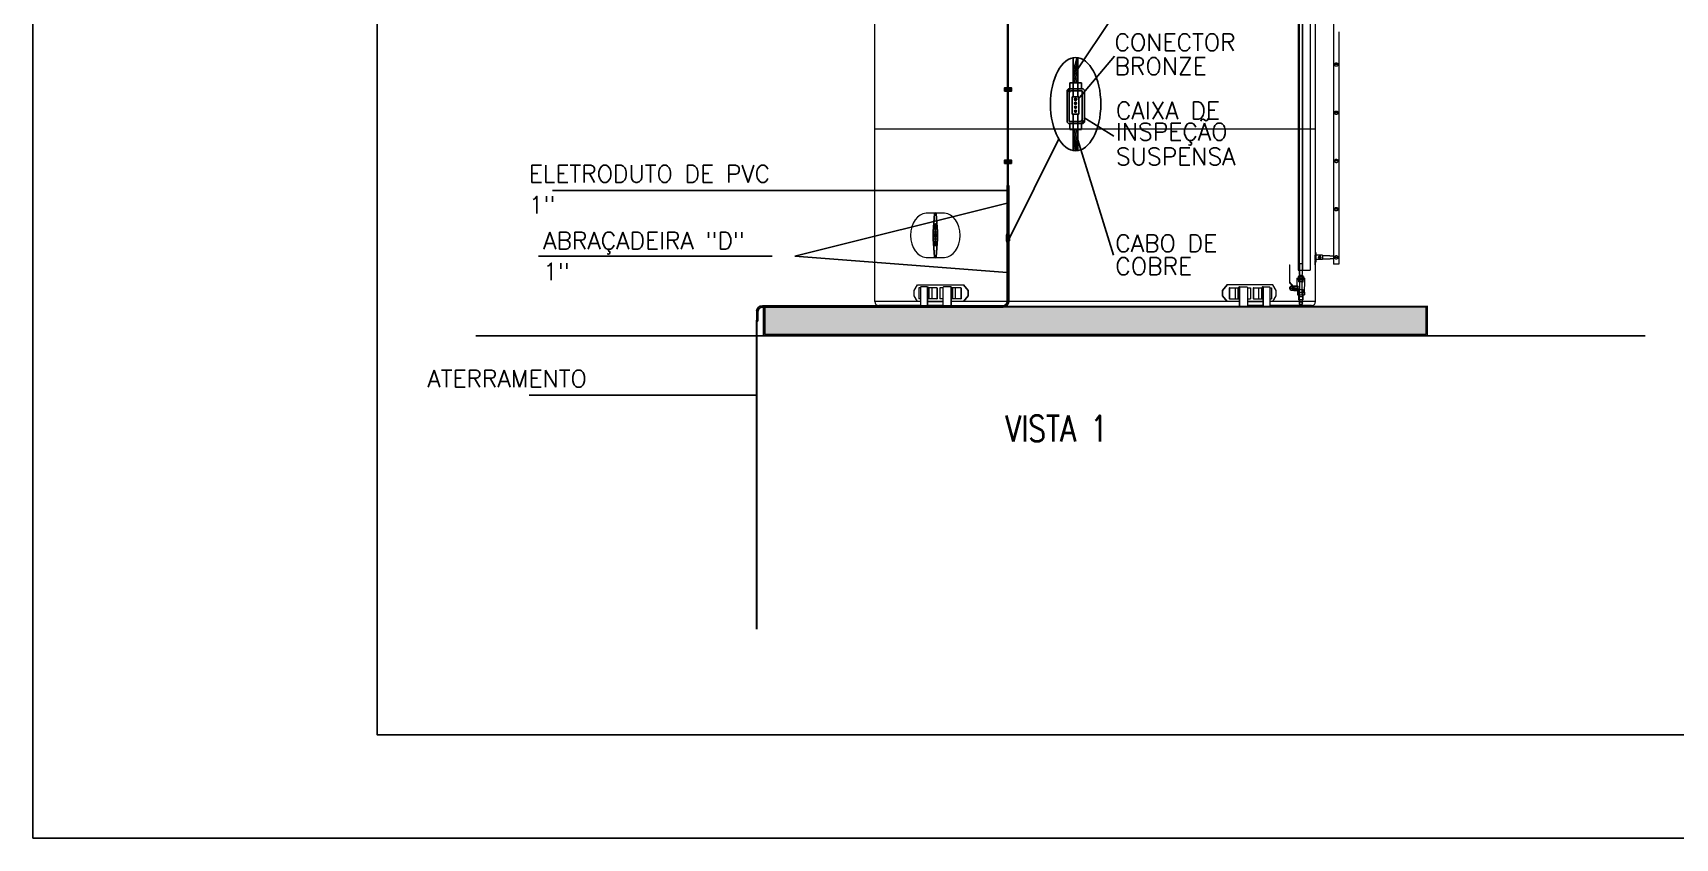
# Model space of a CAD drawing. Header units: millimetres. Extents: x 100 to 940, y 100 to 694.
# Drawn here: x 100 to 338.4, y 100 to 217 of the extents above; entities that cross this region are included whole.
import ezdxf

# ---------------------------------------------------------------- set-up
doc = ezdxf.new("R2010")
doc.units = ezdxf.units.MM
for name, pattern in [('DASHDOT', [25.4, 12.7, -6.35, 0, -6.35]), ('DASHED', [0.75, 0.5, -0.25]), ('HIDDEN', [9.525, 6.35, -3.175])]:
    doc.linetypes.add(name, pattern=pattern)
for name, color, linetype in [('15', 1, 'Continuous'), ('25', 2, 'Continuous'), ('TEXT-1', 152, 'Continuous')]:
    doc.layers.add(name, color=color, linetype=linetype)
for name, color, linetype, lineweight in [('EIXO', 10, 'DASHDOT', 5), ('EQUIP', 200, 'Continuous', 15), ('ESTRUT', 136, 'Continuous', 15), ('LINPROJ', 10, 'HIDDEN', 13), ('MANTA', 252, 'Continuous', 15)]:
    doc.layers.add(name, color=color, linetype=linetype, lineweight=lineweight)
doc.styles.add('25CL', font='ROMANS.shx', dxfattribs={"height": 2.5})
doc.styles.add('ROMANS', font='', dxfattribs={"width": 0.7})
doc.styles.get('ROMANS').set_extended_font_data('romans.shx')
pattern_1 = [(45, (-330.057678, -171.003338), (-0.01122532015, 0.01122532015), [])]

msp = doc.modelspace()

# ---------------------------------------------------------------- hatches: boundary and pattern name
h = msp.add_hatch()
h.set_pattern_fill('ANSI31', color=256, scale=0.005)
h.set_pattern_definition(pattern_1)
h.paths.add_polyline_path([(241.591, 227.947), (241.474, 227.947), (241.474, 208.983), (241.591, 208.983)])
h.paths.add_polyline_path([(241.589, 240.197), (241.472, 240.197), (241.474, 227.947), (241.591, 227.947)])
h = msp.add_hatch()
h.set_pattern_fill('ANSI31', color=0, scale=0.005)
h.set_pattern_definition([(45, (-48.177243, -140.737425), (-0.01122532015, 0.01122532015), [])])
h.paths.add_polyline_path([(241.591, 208.483), (241.474, 208.483), (241.474, 202.947), (241.591, 202.947)])
h = msp.add_hatch()
h.set_pattern_fill('ANSI31', color=256, scale=0.005)
h.set_pattern_definition(pattern_1)
h.paths.add_polyline_path([(241.591, 202.947), (241.474, 202.947), (241.474, 198.483), (241.591, 198.483)])
h = msp.add_hatch()
h.set_pattern_fill('ANSI31', color=256, scale=0.005)
h.set_pattern_definition(pattern_1)
h.paths.add_polyline_path([(241.591, 197.983), (241.474, 197.983), (241.474, 194.772), (241.591, 194.772)])
h = msp.add_hatch(color=2)
h.dxf.hatch_style = 1
h.paths.add_polyline_path([(241.645, 194.772), (241.409, 194.772), (241.409, 187.756), (241.645, 187.756)])
h = msp.add_hatch(color=1)
h.dxf.hatch_style = 1
h.paths.add_polyline_path([(241.649, 192.292), (241.412, 192.292), (241.412, 192.121), (241.649, 192.121)])
h = msp.add_hatch(color=2)
h.dxf.hatch_style = 1
h.paths.add_polyline_path([(241.651, 186.556), (241.414, 186.556), (241.414, 179.541), (241.651, 179.541)])
h = msp.add_hatch(color=2)
h.dxf.hatch_style = 1
h.paths.add_polyline_path([(241.651, 186.556), (241.414, 186.556), (241.414, 177.947), (241.651, 177.947)])
h = msp.add_hatch(color=1)
h.dxf.hatch_style = 1
h.paths.add_polyline_path([(241.651, 182.225), (241.414, 182.225), (241.414, 182.054), (241.651, 182.054)])
h = msp.add_hatch()
h.set_pattern_fill('ANSI31', color=0, scale=0.005)
h.set_pattern_definition([(45, (0, -113.339682), (-0.01122532015, 0.01122532015), [])])
h.paths.add_polyline_path([(205.228, 176.511), (205.108, 176.511), (205.108, 175.071), (205.228, 175.071)])
h = msp.add_hatch(color=8)
h.dxf.hatch_style = 1
h.paths.add_polyline_path([(210.301, 177.138), (206.236, 177.138), (206.236, 173.147), (210.301, 173.147)])
h = msp.add_hatch(color=8)
h.dxf.hatch_style = 1
h.paths.add_polyline_path([(302.222, 177.06), (302.251, 177.236), (280.351, 177.236), (280.351, 177.207), (278.553, 177.207), (276.328, 177.209), (276.328, 177.207), (276.982, 177.207), (278.553, 177.208), (278.553, 177.236), (276.982, 177.236), (276.982, 177.207), (275.133, 177.207), (245.519, 177.236, -0.1202048), (245.119, 177.138), (210.301, 177.138), (210.301, 173.147), (302.222, 173.147)])
h = msp.add_hatch(color=2)
h.dxf.hatch_style = 1
h.paths.add_polyline_path([(241.414, 177.4), (241.414, 177.947, -0.4081056), (240.782, 177.328), (237.514, 177.328), (233.3, 177.328), (233.3, 177.147), (240.954, 177.147, 0.1549326)])
h.paths.add_polyline_path([(233.3, 177.328), (233.24, 177.328), (233.24, 177.207), (233.3, 177.207)])
h.paths.add_polyline_path([(233.3, 177.207), (233.24, 177.207), (232.586, 177.207), (232.586, 177.147), (233.3, 177.147)])
h.paths.add_polyline_path([(233.24, 177.328), (232.106, 177.328), (232.106, 177.207), (233.24, 177.207)])
h.paths.add_polyline_path([(232.586, 177.207), (232.106, 177.207), (231.452, 177.207), (231.452, 177.147), (232.586, 177.147)])
h.paths.add_polyline_path([(232.106, 177.328), (229.881, 177.328), (229.881, 177.147), (231.452, 177.147), (231.452, 177.207), (232.106, 177.207)])
h.paths.add_polyline_path([(229.881, 177.328), (229.821, 177.328), (229.821, 177.207), (229.881, 177.207)])
h.paths.add_polyline_path([(229.881, 177.207), (229.064, 177.207), (229.064, 177.147), (229.881, 177.147)])
h.paths.add_polyline_path([(229.821, 177.328), (228.839, 177.328), (228.839, 177.207), (229.821, 177.207)])
h.paths.add_polyline_path([(229.064, 177.207), (228.839, 177.207), (228.083, 177.207), (228.083, 177.147), (229.064, 177.147)])
h = msp.add_hatch(color=2)
h.dxf.hatch_style = 1
h.paths.add_polyline_path([(241.414, 177.947, -0.3381801), (240.935, 177.347), (241.358, 177.347, 0.0222379), (241.414, 177.4)])
h = msp.add_hatch(color=2)
h.dxf.hatch_style = 1
edge = h.paths.add_edge_path()
edge.add_arc((240.785, 177.997), 0.868, 316.48568, 356.63873)
edge.add_line((241.651, 177.947), (241.414, 177.947))
edge.add_line((241.414, 177.947), (241.414, 177.4))

# ---------------------------------------------------------------- linework, layer by layer
at = {"color": 2}
for p, q in [((241.474, 228.983), (241.474, 208.983)), ((241.591, 228.983), (241.591, 208.983)), ((241.541, 208.783), (241.041, 208.783)), ((241.041, 208.783), (242.041, 208.783)), ((241.541, 208.683), (241.041, 208.683)), ((241.041, 208.683), (242.041, 208.683)), ((241.474, 208.483), (241.474, 198.483)), ((241.591, 208.483), (241.591, 198.483)), ((241.541, 198.283), (241.041, 198.283)), ((241.041, 198.283), (242.041, 198.283)), ((241.541, 198.183), (241.041, 198.183)), ((241.041, 198.183), (242.041, 198.183)), ((241.474, 197.983), (241.474, 194.772)), ((241.591, 197.983), (241.591, 194.772)), ((241.409, 187.756), (241.409, 194.772)), ((241.645, 194.772), (241.409, 194.772)), ((241.474, 194.772), (241.591, 194.772)), ((241.645, 187.756), (241.645, 194.772)), ((241.414, 177.4), (241.414, 186.556)), ((241.651, 186.556), (241.414, 186.556)), ((241.651, 177.947), (241.651, 186.556)), ((205.286, 176.511), (205.049, 176.511)), ((205.286, 176.511), (205.049, 176.511)), ((205.108, 176.511), (205.108, 175.071)), ((205.108, 176.511), (205.228, 176.511)), ((205.228, 176.511), (205.228, 175.071)), ((237.514, 177.328), (205.915, 177.328)), ((240.785, 177.13), (205.918, 177.13)), ((240.782, 177.328), (237.514, 177.328)), ((205.058, 175.229), (205.058, 130.36)), ((205.108, 175.229), (205.108, 130.36))]:
    msp.add_line(p, q, dxfattribs=at)
for p, q in [((251.021, 211.24), (251.588, 213.356)), ((251.021, 210.229), (251.699, 212.758)), ((251.153, 209.684), (251.699, 211.723)), ((251.43, 209.684), (251.699, 210.688)), ((251.153, 202.934), (251.699, 200.894)), ((251.43, 202.934), (251.699, 201.929)), ((251.021, 202.389), (251.699, 199.859)), ((251.021, 201.378), (251.437, 199.825)), ((251.021, 200.342), (251.158, 199.834)), ((241.414, 177.236), (241.651, 177.236)), ((334.027, 172.96), (164.293, 172.96))]:
    msp.add_line(p, q)
at = {"color": 1}
for p, q in [((241.041, 208.886), (242.041, 208.886)), ((241.041, 208.783), (242.041, 208.783)), ((241.041, 208.683), (242.041, 208.683)), ((241.041, 208.58), (242.041, 208.58)), ((241.041, 198.386), (242.041, 198.386)), ((241.041, 198.283), (242.041, 198.283)), ((241.041, 198.183), (242.041, 198.183)), ((241.041, 198.08), (242.041, 198.08)), ((210.588, 184.523), (241.409, 192.206)), ((210.588, 184.523), (241.414, 182.14)), ((205.083, 175.229), (205.083, 130.332))]:
    msp.add_line(p, q, dxfattribs=at)
for points in [[(100, 100), (940, 100), (940, 693.939), (100, 693.939)], [(150, 679), (925, 679), (925, 115), (150, 115)]]:
    msp.add_lwpolyline(points, close=True)
at = {"color": 2}
for points in [[(241.041, 208.483), (241.041, 208.983), (242.041, 208.983), (242.041, 208.483)], [(241.041, 197.983), (241.041, 198.483), (242.041, 198.483), (242.041, 197.983)]]:
    msp.add_lwpolyline(points, close=True, dxfattribs=at)
at = {"color": 1}
for points in [[(241.412, 192.292), (241.649, 192.292), (241.649, 192.121), (241.412, 192.121)], [(241.414, 182.225), (241.651, 182.225), (241.651, 182.054), (241.414, 182.054)]]:
    msp.add_lwpolyline(points, close=True, dxfattribs=at)
at = {"color": 2}
for centre, radius, start, end in [((205.916, 176.459), 0.869, 90.04066, 175.71536), ((205.918, 176.498), 0.632, 89.99964, 178.8276), ((240.782, 177.96), 0.632, 270, 358.80259), ((240.785, 177.997), 0.868, 270, 356.63873)]:
    msp.add_arc(centre, radius, start, end, dxfattribs=at)
at = {"layer": '15'}
for p, q in [((251.699, 211.723), (256.475, 218.89)), ((250.303, 208.597), (250.373, 208.597)), ((250.303, 208.597), (250.303, 208.562)), ((250.303, 208.562), (250.373, 208.562)), ((250.373, 208.67), (250.373, 208.597)), ((250.373, 208.67), (250.409, 208.67)), ((250.373, 208.562), (250.373, 208.491)), ((250.373, 208.491), (250.409, 208.491)), ((250.409, 208.67), (250.409, 208.597)), ((250.409, 208.597), (250.48, 208.597)), ((250.409, 208.562), (250.48, 208.562)), ((250.409, 208.562), (250.409, 208.491)), ((250.642, 208.524), (250.432, 208.313)), ((250.432, 208.313), (250.432, 204.094)), ((250.48, 208.597), (250.48, 208.562)), ((250.642, 208.524), (252.33, 208.524)), ((251.321, 207.295), (251.413, 207.404)), ((252.33, 208.524), (252.33, 204.305)), ((251.255, 207.217), (251.321, 207.295)), ((251.255, 206.64), (251.321, 206.718)), ((251.255, 206.064), (251.321, 206.142)), ((251.255, 205.487), (251.321, 205.565)), ((251.286, 207.19), (251.352, 207.268)), ((251.286, 206.614), (251.352, 206.692)), ((251.286, 206.037), (251.352, 206.115)), ((251.286, 205.461), (251.352, 205.539)), ((251.321, 206.718), (251.413, 206.828)), ((251.321, 206.142), (251.413, 206.251)), ((251.321, 205.565), (251.413, 205.675)), ((251.352, 207.268), (251.445, 207.378)), ((251.352, 206.692), (251.445, 206.801)), ((251.352, 206.115), (251.445, 206.225)), ((251.352, 205.539), (251.445, 205.648)), ((250.432, 204.094), (252.119, 204.094)), ((252.119, 204.094), (252.33, 204.305)), ((252.33, 204.305), (252.119, 204.094)), ((252.33, 204.305), (252.119, 204.094)), ((252.307, 204.062), (252.377, 204.062)), ((252.307, 204.062), (252.307, 204.026)), ((252.307, 204.026), (252.377, 204.026)), ((252.377, 204.135), (252.377, 204.062)), ((252.377, 204.135), (252.413, 204.135)), ((252.377, 204.026), (252.377, 203.955)), ((252.377, 203.955), (252.413, 203.955)), ((252.413, 204.135), (252.413, 204.062)), ((252.413, 204.062), (252.483, 204.062)), ((252.413, 204.026), (252.483, 204.026)), ((252.413, 204.026), (252.413, 203.955)), ((252.483, 204.062), (252.483, 204.026)), ((241.757, 187.156), (248.923, 201.539)), ((251.699, 201.393), (256.861, 184.66)), ((241.409, 194.074), (175.418, 194.074)), ((241.341, 187.563), (241.353, 187.563)), ((241.341, 187.563), (241.341, 187.557)), ((241.341, 187.557), (241.353, 187.557)), ((241.353, 187.576), (241.353, 187.563)), ((241.353, 187.576), (241.359, 187.576)), ((241.353, 187.557), (241.353, 187.544)), ((241.353, 187.544), (241.359, 187.544)), ((241.359, 187.576), (241.359, 187.563)), ((241.359, 187.563), (241.372, 187.563)), ((241.359, 187.557), (241.372, 187.557)), ((241.359, 187.557), (241.359, 187.544)), ((241.401, 187.55), (241.363, 187.513)), ((241.363, 187.513), (241.363, 186.763)), ((241.363, 186.763), (241.663, 186.763)), ((241.372, 187.563), (241.372, 187.557)), ((241.401, 187.55), (241.701, 187.55)), ((241.51, 187.318), (241.521, 187.332)), ((241.51, 187.215), (241.521, 187.229)), ((241.51, 187.113), (241.521, 187.127)), ((241.51, 187.01), (241.521, 187.024)), ((241.515, 187.313), (241.527, 187.327)), ((241.515, 187.211), (241.527, 187.224)), ((241.515, 187.108), (241.527, 187.122)), ((241.515, 187.006), (241.527, 187.02)), ((241.521, 187.332), (241.538, 187.351)), ((241.521, 187.229), (241.538, 187.249)), ((241.521, 187.127), (241.538, 187.146)), ((241.521, 187.024), (241.538, 187.044)), ((241.527, 187.327), (241.543, 187.346)), ((241.527, 187.224), (241.543, 187.244)), ((241.527, 187.122), (241.543, 187.141)), ((241.527, 187.02), (241.543, 187.039)), ((241.663, 186.763), (241.701, 186.8)), ((241.701, 186.8), (241.663, 186.763)), ((241.701, 186.8), (241.663, 186.763)), ((241.697, 186.757), (241.709, 186.757)), ((241.697, 186.757), (241.697, 186.751)), ((241.697, 186.751), (241.709, 186.751)), ((241.701, 187.55), (241.701, 186.8)), ((241.709, 186.77), (241.709, 186.757)), ((241.709, 186.77), (241.716, 186.77)), ((241.709, 186.751), (241.709, 186.738)), ((241.709, 186.738), (241.716, 186.738)), ((241.716, 186.77), (241.716, 186.757)), ((241.716, 186.757), (241.728, 186.757)), ((241.716, 186.751), (241.728, 186.751)), ((241.716, 186.751), (241.716, 186.738)), ((241.728, 186.757), (241.728, 186.751)), ((205.049, 164.325), (172.054, 164.325))]:
    msp.add_line(p, q, dxfattribs=at)
at = {"layer": '15', "color": 2}
for p, q in [((251.021, 209.684), (251.021, 213.34)), ((251.699, 209.684), (251.699, 213.34)), ((251.021, 202.934), (251.021, 199.852)), ((251.699, 202.934), (251.699, 199.853))]:
    msp.add_line(p, q, dxfattribs=at)
at = {"layer": '15', "color": 1}
for p, q in [((257.009, 213.55), (251.677, 207.283)), ((256.905, 201.964), (252.544, 204.651)), ((173.378, 184.523), (207.321, 184.523))]:
    msp.add_line(p, q, dxfattribs=at)
at = {"layer": '15', "color": 1, "linetype": 'HIDDEN', "ltscale": 0.5}
for p, q in [((251.021, 207.68), (251.021, 209.684)), ((251.699, 207.685), (251.699, 209.684)), ((251.021, 205.149), (251.021, 202.934)), ((251.699, 205.149), (251.699, 202.934)), ((241.468, 187.4), (241.468, 187.756)), ((241.468, 186.95), (241.468, 186.556)), ((241.589, 187.401), (241.589, 187.756)), ((241.589, 186.95), (241.589, 186.556))]:
    msp.add_line(p, q, dxfattribs=at)
at = {"layer": '15'}
for centre, radius in [((250.391, 208.579), 0.127), ((251.35, 207.297), 0.146), ((251.35, 206.721), 0.146), ((251.35, 206.144), 0.146), ((251.35, 205.568), 0.146), ((252.395, 204.044), 0.127), ((241.356, 187.56), 0.0225), ((241.527, 187.332), 0.0259), ((241.527, 187.23), 0.0259), ((241.527, 187.127), 0.0259), ((241.527, 187.025), 0.0259), ((241.712, 186.754), 0.0225)]:
    msp.add_circle(centre, radius, dxfattribs=at)
for centre, radius, start, end in [((251.35, 207.297), 0.124, 59.34292, 220.26968), ((251.35, 206.721), 0.124, 59.34292, 220.26968), ((251.35, 206.144), 0.124, 59.34292, 220.26968), ((251.35, 205.568), 0.124, 59.34292, 220.26968), ((251.35, 207.297), 0.124, 239.34292, 40.26968), ((251.35, 206.721), 0.124, 239.34292, 40.26968), ((251.35, 206.144), 0.124, 239.34292, 40.26968), ((251.35, 205.568), 0.124, 239.34292, 40.26968), ((241.527, 187.332), 0.0221, 59.34292, 220.26968), ((241.527, 187.23), 0.0221, 59.34292, 220.26968), ((241.527, 187.127), 0.0221, 59.34292, 220.26968), ((241.527, 187.025), 0.0221, 59.34292, 220.26968), ((241.527, 187.332), 0.0221, 239.34292, 40.26968), ((241.527, 187.23), 0.0221, 239.34292, 40.26968), ((241.527, 187.127), 0.0221, 239.34292, 40.26968), ((241.527, 187.025), 0.0221, 239.34292, 40.26968)]:
    msp.add_arc(centre, radius, start, end, dxfattribs=at)
msp.add_ellipse((251.358, 206.596), major_axis=(0, -6.773), ratio=0.5405307, dxfattribs=at)
at = {"layer": '25'}
for p, q in [((250.326, 208.84), (250.115, 208.629)), ((250.115, 208.629), (250.115, 203.988)), ((250.326, 208.84), (252.435, 208.84)), ((250.537, 208.84), (250.537, 209.684)), ((250.537, 209.684), (252.225, 209.684)), ((250.877, 207.68), (250.877, 205.149)), ((250.877, 207.68), (251.848, 207.68)), ((251.848, 207.68), (251.848, 205.149)), ((252.225, 208.84), (252.225, 209.684)), ((252.646, 208.629), (252.435, 208.84)), ((252.646, 208.629), (252.646, 203.988)), ((250.877, 205.149), (251.848, 205.149)), ((250.326, 203.778), (250.115, 203.988)), ((250.326, 203.778), (252.435, 203.778)), ((250.537, 203.778), (250.537, 202.934)), ((250.537, 202.934), (252.225, 202.934)), ((252.225, 203.778), (252.225, 202.934)), ((252.646, 203.988), (252.435, 203.778)), ((241.345, 187.606), (241.307, 187.569)), ((241.307, 187.569), (241.307, 186.744)), ((241.345, 186.706), (241.307, 186.744)), ((241.345, 187.606), (241.72, 187.606)), ((241.345, 186.706), (241.72, 186.706)), ((241.382, 187.606), (241.382, 187.756)), ((241.382, 187.756), (241.682, 187.756)), ((241.382, 186.706), (241.382, 186.556)), ((241.382, 186.556), (241.682, 186.556)), ((241.443, 187.4), (241.443, 186.95)), ((241.443, 187.4), (241.615, 187.4)), ((241.443, 186.95), (241.615, 186.95)), ((241.615, 187.4), (241.615, 186.95)), ((241.682, 187.606), (241.682, 187.756)), ((241.682, 186.706), (241.682, 186.556)), ((241.757, 187.569), (241.72, 187.606)), ((241.757, 186.744), (241.72, 186.706)), ((241.757, 187.569), (241.757, 186.744))]:
    msp.add_line(p, q, dxfattribs=at)
at = {"layer": 'EIXO', "ltscale": 4}
for p, q in [((289.525, 212.347), (288.864, 212.347)), ((289.525, 205.347), (288.864, 205.347)), ((289.525, 198.347), (288.864, 198.347)), ((289.525, 191.347), (288.864, 191.347)), ((289.525, 184.347), (288.864, 184.347))]:
    msp.add_line(p, q, dxfattribs=at)
at = {"layer": 'EQUIP'}
for p, q in [((222.197, 177.947), (222.197, 353.086)), ((286.197, 177.947), (286.197, 353.086)), ((288.817, 240.147), (288.817, 184.547)), ((289.577, 217.093), (289.577, 183.347)), ((286.197, 202.947), (222.197, 202.947)), ((287.197, 184.664), (286.237, 184.664)), ((287.197, 184.029), (286.237, 184.029)), ((286.705, 184.507), (286.613, 184.347)), ((286.613, 184.347), (286.705, 184.187)), ((286.89, 184.507), (286.705, 184.507)), ((286.705, 184.187), (286.89, 184.187)), ((286.982, 184.347), (286.89, 184.507)), ((286.89, 184.187), (286.982, 184.347)), ((287.197, 184.664), (287.197, 184.029)), ((288.817, 184.147), (288.817, 183.347)), ((288.817, 183.387), (289.577, 183.387)), ((289.577, 183.347), (288.817, 183.347)), ((228.611, 179.947), (228.611, 178.347)), ((228.839, 179.947), (228.611, 179.947)), ((228.839, 179.976), (228.839, 177.207)), ((229.821, 180.047), (228.91, 180.047)), ((229.821, 180.047), (229.891, 180.047)), ((229.821, 179.976), (229.821, 177.207)), ((229.881, 179.976), (229.881, 177.147)), ((231.231, 179.947), (229.881, 179.947)), ((229.902, 179.976), (229.902, 179.947)), ((229.962, 179.976), (229.962, 179.947)), ((230.061, 179.947), (230.061, 178.347)), ((230.508, 179.947), (230.508, 178.347)), ((231.231, 179.947), (231.231, 178.347)), ((231.231, 179.947), (231.272, 179.947)), ((231.272, 179.947), (231.272, 178.347)), ((231.671, 179.947), (231.671, 178.347)), ((232.106, 179.947), (231.671, 179.947)), ((232.106, 179.976), (232.106, 177.207)), ((233.24, 180.047), (232.177, 180.047)), ((233.24, 180.047), (233.311, 180.047)), ((233.24, 179.976), (233.24, 177.207)), ((233.3, 179.976), (233.3, 177.147)), ((234.691, 179.947), (233.3, 179.947)), ((233.322, 179.976), (233.322, 179.947)), ((233.382, 179.976), (233.382, 179.947)), ((233.478, 179.947), (233.478, 178.347)), ((233.874, 179.947), (233.874, 178.347)), ((234.691, 179.947), (234.691, 178.347)), ((234.691, 179.947), (234.733, 179.947)), ((234.733, 179.947), (234.733, 178.347)), ((235.713, 179.547), (235.746, 179.547)), ((272.682, 179.547), (272.649, 179.547)), ((273.661, 179.947), (273.661, 178.347)), ((273.703, 179.947), (273.661, 179.947)), ((273.703, 179.947), (273.703, 178.347)), ((273.703, 179.947), (275.094, 179.947)), ((274.521, 179.947), (274.521, 178.347)), ((274.917, 179.947), (274.917, 178.347)), ((275.013, 179.976), (275.013, 179.947)), ((275.073, 179.976), (275.073, 179.947)), ((275.154, 180.047), (275.084, 180.047)), ((275.094, 179.976), (275.094, 177.147)), ((275.154, 180.047), (276.218, 180.047)), ((275.154, 179.976), (275.154, 177.207)), ((276.289, 179.976), (276.289, 177.207)), ((276.289, 179.947), (276.724, 179.947)), ((276.724, 179.947), (276.724, 178.347)), ((277.122, 179.947), (277.122, 178.347)), ((277.164, 179.947), (277.122, 179.947)), ((277.164, 179.947), (277.164, 178.347)), ((277.164, 179.947), (278.514, 179.947)), ((277.886, 179.947), (277.886, 178.347)), ((278.333, 179.947), (278.333, 178.347)), ((278.432, 179.976), (278.432, 179.947)), ((278.492, 179.976), (278.492, 179.947)), ((278.574, 180.047), (278.503, 180.047)), ((278.514, 179.976), (278.514, 177.147)), ((278.574, 180.047), (279.485, 180.047)), ((278.574, 179.976), (278.574, 177.207)), ((279.555, 179.976), (279.555, 177.207)), ((279.555, 179.947), (279.784, 179.947)), ((279.784, 179.947), (279.784, 178.347)), ((222.673, 177.947), (222.197, 177.947)), ((228.839, 177.947), (222.257, 177.947)), ((228.839, 177.347), (222.797, 177.347)), ((229.881, 177.207), (228.083, 177.207)), ((228.083, 177.207), (228.083, 177.147)), ((228.839, 178.347), (228.611, 178.347)), ((229.064, 177.207), (229.064, 177.147)), ((231.231, 178.347), (229.881, 178.347)), ((232.106, 177.947), (229.881, 177.947)), ((229.881, 177.947), (232.106, 177.947)), ((232.106, 177.347), (229.881, 177.347)), ((229.881, 177.347), (232.106, 177.347)), ((229.881, 177.347), (232.106, 177.347)), ((231.231, 178.347), (231.272, 178.347)), ((232.106, 178.347), (231.671, 178.347)), ((232.586, 177.207), (232.586, 177.147)), ((234.691, 178.347), (233.3, 178.347)), ((275.094, 177.947), (233.3, 177.947)), ((234.691, 178.347), (234.733, 178.347)), ((235.713, 178.747), (235.746, 178.747)), ((272.682, 178.747), (272.649, 178.747)), ((273.703, 178.347), (273.661, 178.347)), ((273.703, 178.347), (275.094, 178.347)), ((275.809, 177.207), (275.809, 177.147)), ((276.289, 178.347), (276.724, 178.347)), ((278.514, 177.947), (276.289, 177.947)), ((276.289, 177.947), (278.514, 177.947)), ((278.514, 177.947), (276.289, 177.947)), ((278.514, 177.347), (276.289, 177.347)), ((276.289, 177.347), (278.514, 177.347)), ((278.514, 177.347), (276.289, 177.347)), ((277.164, 178.347), (277.122, 178.347)), ((277.164, 178.347), (278.514, 178.347)), ((278.514, 177.207), (280.312, 177.207)), ((279.33, 177.207), (279.33, 177.147)), ((279.555, 178.347), (279.784, 178.347)), ((286.197, 177.947), (279.555, 177.947)), ((285.597, 177.347), (279.555, 177.347)), ((280.312, 177.207), (280.312, 177.147))]:
    msp.add_line(p, q, dxfattribs=at)
at = {"layer": 'EQUIP', "ltscale": 25.4}
for p, q in [((283.646, 351.478), (283.646, 182.465)), ((283.762, 351.678), (283.762, 182.465)), ((283.799, 351.478), (283.799, 182.465)), ((283.802, 351.678), (283.802, 183.465)), ((283.806, 351.478), (283.806, 182.465)), ((284.306, 351.478), (284.306, 182.465)), ((284.31, 183.465), (284.31, 351.678)), ((284.313, 351.478), (284.313, 182.465)), ((284.35, 182.465), (284.35, 351.678)), ((285.386, 351.478), (285.386, 182.465)), ((282.385, 183.267), (282.385, 180.75)), ((282.389, 183.267), (282.389, 180.75)), ((282.39, 183.267), (282.389, 183.267)), ((282.39, 183.267), (282.47, 183.267)), ((282.465, 180.75), (282.465, 183.267)), ((282.469, 180.75), (282.469, 183.267)), ((283.476, 181.335), (284.636, 181.335)), ((283.476, 181.335), (283.476, 181.135)), ((283.646, 182.465), (283.762, 182.465)), ((283.655, 181.575), (283.655, 181.335)), ((283.657, 181.575), (283.655, 181.575)), ((283.657, 181.575), (283.657, 181.335)), ((283.893, 181.575), (283.657, 181.575)), ((283.876, 181.575), (283.726, 181.575)), ((283.726, 181.575), (283.726, 180.775)), ((283.762, 182.465), (284.35, 182.465)), ((283.789, 181.365), (284.323, 181.365)), ((283.789, 181.365), (283.789, 181.065)), ((283.801, 181.765), (284.311, 181.765)), ((283.801, 181.765), (283.801, 181.575)), ((283.801, 181.575), (283.801, 181.365)), ((283.802, 183.465), (283.802, 182.465)), ((283.802, 183.465), (284.31, 183.465)), ((283.802, 182.465), (283.802, 181.865)), ((283.811, 181.765), (283.811, 181.575)), ((283.811, 181.575), (283.811, 181.365)), ((283.842, 183.465), (283.842, 181.865)), ((283.847, 181.765), (283.847, 181.065)), ((283.876, 181.575), (283.876, 180.775)), ((283.888, 181.575), (283.888, 181.335)), ((283.893, 181.575), (283.893, 181.335)), ((284.224, 181.575), (283.893, 181.575)), ((284.219, 181.575), (284.219, 181.335)), ((284.224, 181.575), (284.224, 181.335)), ((284.457, 181.575), (284.224, 181.575)), ((284.236, 181.575), (284.386, 181.575)), ((284.236, 181.575), (284.236, 180.775)), ((284.265, 181.065), (284.265, 181.765)), ((284.27, 181.865), (284.27, 183.465)), ((284.301, 181.765), (284.301, 181.575)), ((284.301, 181.575), (284.301, 181.365)), ((284.31, 182.465), (284.31, 183.465)), ((284.31, 181.865), (284.31, 182.465)), ((284.311, 181.575), (284.311, 181.765)), ((284.311, 181.365), (284.311, 181.575)), ((284.323, 181.065), (284.323, 181.365)), ((284.35, 182.465), (285.386, 182.465)), ((284.386, 180.775), (284.386, 181.575)), ((284.455, 181.575), (284.455, 181.335)), ((284.457, 181.575), (284.457, 181.335)), ((284.636, 181.135), (284.636, 181.335)), ((282.455, 180.58), (282.847, 180.188)), ((282.455, 180), (282.455, 179.75)), ((282.457, 180), (282.455, 180)), ((282.455, 179.75), (282.457, 179.75)), ((282.576, 180.035), (282.456, 180.035)), ((282.456, 179.715), (282.576, 179.715)), ((282.457, 179.75), (282.457, 180)), ((282.457, 180), (282.577, 180)), ((282.577, 179.75), (282.457, 179.75)), ((282.459, 180.58), (282.851, 180.188)), ((282.904, 180.245), (282.512, 180.637)), ((282.907, 180.245), (282.516, 180.637)), ((282.574, 180.035), (282.575, 180.155)), ((282.574, 179.875), (282.574, 180.035)), ((282.574, 179.875), (282.578, 179.875)), ((282.574, 179.715), (282.574, 179.875)), ((282.575, 179.595), (282.574, 179.715)), ((282.575, 180.155), (282.577, 180.155)), ((282.575, 180), (282.575, 179.75)), ((282.577, 179.595), (282.575, 179.595)), ((282.577, 180.155), (282.578, 179.875)), ((282.577, 180.155), (282.875, 180.155)), ((282.577, 179.75), (282.577, 180)), ((282.578, 179.875), (282.577, 179.595)), ((282.577, 179.595), (282.897, 179.595)), ((282.578, 179.875), (282.898, 179.875)), ((282.894, 180.075), (282.894, 179.915)), ((282.894, 179.915), (282.895, 180.075)), ((282.894, 179.835), (282.894, 179.915)), ((282.894, 179.875), (282.894, 179.915)), ((282.894, 179.835), (282.894, 179.875)), ((282.894, 179.835), (282.894, 179.675)), ((282.895, 179.675), (282.894, 179.835)), ((282.895, 179.595), (282.895, 179.675)), ((282.897, 179.675), (282.895, 179.675)), ((282.897, 180.075), (282.898, 179.915)), ((282.898, 179.835), (282.897, 179.675)), ((282.897, 179.675), (282.897, 179.595)), ((282.898, 180.075), (282.898, 179.915)), ((282.898, 179.915), (282.898, 179.875)), ((282.898, 179.835), (282.898, 179.915)), ((282.898, 179.875), (282.898, 179.835)), ((282.898, 179.835), (282.898, 179.675)), ((282.974, 179.675), (282.974, 180.075)), ((282.977, 180), (282.975, 180)), ((282.975, 179.75), (282.975, 180)), ((282.975, 179.75), (282.977, 179.75)), ((282.978, 180.035), (282.976, 180.035)), ((282.976, 179.715), (282.978, 179.715)), ((282.977, 180), (282.978, 180)), ((282.977, 180), (282.977, 179.75)), ((282.978, 179.75), (282.977, 179.75)), ((282.978, 179.675), (282.978, 180.075)), ((283.056, 180.035), (282.978, 180.035)), ((282.978, 180), (283.057, 180)), ((283.057, 179.75), (282.978, 179.75)), ((282.978, 179.715), (283.056, 179.715)), ((283.038, 179.615), (283.034, 179.615)), ((283.034, 179.615), (283.034, 179.535)), ((283.038, 179.535), (283.034, 179.535)), ((283.038, 179.615), (283.038, 179.535)), ((283.038, 179.615), (283.057, 179.615)), ((283.038, 179.535), (283.057, 179.535)), ((283.056, 180.173), (283.054, 180.153)), ((283.632, 180.153), (283.054, 180.153)), ((283.054, 180.153), (283.054, 180.073)), ((283.598, 180.073), (283.054, 180.073)), ((283.054, 180.073), (283.054, 180.073)), ((283.055, 180), (283.055, 179.75)), ((283.463, 180.175), (283.056, 180.175)), ((283.466, 180.173), (283.056, 180.173)), ((283.057, 179.75), (283.057, 180)), ((283.058, 179.828), (283.057, 179.484)), ((283.577, 179.626), (283.057, 179.626)), ((283.057, 179.615), (283.057, 179.626)), ((283.057, 179.615), (283.057, 179.535)), ((283.057, 179.615), (283.09, 179.615)), ((283.09, 179.535), (283.057, 179.535)), ((283.057, 179.484), (283.057, 179.535)), ((283.614, 179.484), (283.057, 179.484)), ((283.057, 179.484), (283.057, 179.484)), ((283.645, 179.828), (283.058, 179.828)), ((283.09, 179.615), (283.09, 179.535)), ((283.09, 179.615), (283.106, 179.615)), ((283.09, 179.535), (283.236, 179.535)), ((283.237, 179.615), (283.106, 179.615)), ((283.235, 179.615), (283.235, 179.591)), ((283.235, 179.591), (283.235, 179.535)), ((283.236, 179.615), (283.236, 179.586)), ((283.236, 179.586), (283.236, 179.535)), ((283.236, 179.575), (283.548, 179.575)), ((283.456, 181.135), (284.656, 181.135)), ((283.456, 181.135), (283.456, 180.19)), ((283.466, 180.173), (283.472, 180.171)), ((283.547, 179.295), (283.547, 178.895)), ((283.547, 179.295), (283.548, 179.295)), ((283.547, 178.895), (283.549, 178.895)), ((283.548, 179.575), (283.548, 179.484)), ((283.548, 179.484), (283.548, 179.295)), ((283.548, 179.295), (283.549, 179.295)), ((283.549, 179.295), (283.549, 178.895)), ((283.549, 179.295), (283.699, 179.295)), ((283.549, 178.895), (283.849, 178.895)), ((283.577, 179.484), (283.577, 179.626)), ((283.598, 180.073), (283.605, 180.058)), ((283.598, 180.073), (283.694, 180.073)), ((283.699, 179.295), (283.849, 179.295)), ((283.722, 178.895), (283.722, 178.595)), ((284.386, 180.775), (283.726, 180.775)), ((283.876, 180.775), (283.726, 180.775)), ((283.726, 179.695), (283.726, 178.895)), ((283.726, 179.695), (284.386, 179.695)), ((283.876, 179.695), (283.726, 179.695)), ((283.876, 178.895), (283.726, 178.895)), ((283.789, 181.065), (284.323, 181.065)), ((283.789, 178.895), (283.789, 178.195)), ((283.842, 179.295), (283.842, 178.895)), ((283.849, 179.295), (283.849, 178.895)), ((283.849, 179.295), (284.059, 179.295)), ((283.849, 178.895), (284.269, 178.895)), ((283.856, 180.775), (283.856, 179.695)), ((283.876, 178.895), (283.876, 179.695)), ((284.059, 179.295), (284.269, 179.295)), ((284.236, 180.775), (284.386, 180.775)), ((284.236, 178.895), (284.236, 179.695)), ((284.236, 179.695), (284.386, 179.695)), ((284.236, 178.895), (284.386, 178.895)), ((284.256, 179.695), (284.256, 180.775)), ((284.263, 179.295), (284.263, 178.895)), ((284.269, 179.295), (284.269, 178.895)), ((284.269, 179.295), (284.417, 179.295)), ((284.269, 178.895), (284.565, 178.895)), ((284.322, 178.195), (284.322, 178.895)), ((284.386, 178.895), (284.386, 179.695)), ((284.39, 178.595), (284.39, 178.895)), ((284.417, 179.295), (284.565, 179.295)), ((284.563, 179.295), (284.563, 178.895)), ((284.564, 179.295), (284.564, 180.058)), ((284.565, 179.295), (284.565, 178.895)), ((284.656, 180.19), (284.656, 181.135)), ((284.39, 178.595), (283.722, 178.595)), ((283.726, 178.595), (283.726, 178.195)), ((284.386, 178.195), (283.726, 178.195)), ((283.748, 178.195), (283.748, 178.595)), ((283.802, 178.185), (283.802, 177.687)), ((284.31, 178.185), (283.802, 178.185)), ((283.842, 178.185), (283.842, 177.686)), ((284.054, 177.939), (284.05, 177.939)), ((284.055, 177.899), (284.05, 177.899)), ((284.05, 177.471), (284.057, 177.471)), ((284.05, 177.431), (284.057, 177.431)), ((284.27, 177.684), (284.27, 178.185)), ((284.31, 177.683), (284.31, 178.185)), ((284.364, 178.195), (284.364, 178.595)), ((284.386, 178.195), (284.386, 178.595))]:
    msp.add_line(p, q, dxfattribs=at)
at = {"layer": 'EQUIP', "ltscale": 25.4, "extrusion": (0.707107, 0, 0.707107)}
for p, q in [((230.915, 190.747, 0.082), (229.654, 190.747, 1.344)), ((231.079, 190.747, -0.082), (230.915, 190.747, 0.082)), ((232.341, 190.747, -1.344), (231.079, 190.747, -0.082)), ((230.703, 188.084, 0.294), (230.885, 190.653, 0.113)), ((230.729, 188.048, 0.268), (230.913, 190.649, 0.084)), ((230.867, 190.397, 0.131), (230.895, 190.397, 0.102)), ((230.93, 189.139, 0.067), (230.93, 187.806, 0.067)), ((231.064, 187.806, -0.067), (231.064, 189.139, -0.067)), ((231.082, 190.649, -0.084), (231.266, 188.048, -0.268)), ((231.1, 190.397, -0.102), (231.128, 190.397, -0.131)), ((231.11, 190.653, -0.113), (231.292, 188.084, -0.294)), ((230.7, 188.047, 0.297), (230.703, 188.084, 0.294)), ((230.729, 188.047, 0.269), (230.7, 188.047, 0.297)), ((230.7, 188.02, 0.297), (230.7, 188.047, 0.297)), ((230.7, 188.047, 0.297), (230.7, 188.047, 0.297)), ((230.7, 187.073, 0.297), (230.7, 188.02, 0.297)), ((230.7, 187.047, 0.297), (230.7, 187.073, 0.297)), ((230.703, 187.009, 0.294), (230.7, 187.047, 0.297)), ((230.7, 187.047, 0.297), (230.7, 187.047, 0.297)), ((230.7, 187.047, 0.297), (230.729, 187.047, 0.269)), ((230.885, 184.441, 0.113), (230.703, 187.009, 0.294)), ((230.729, 188.048, 0.268), (231.266, 188.048, -0.268)), ((230.729, 188.048, 0.268), (230.729, 188.045, 0.269)), ((230.729, 187.049, 0.269), (230.729, 188.045, 0.269)), ((230.729, 187.045, 0.268), (230.729, 187.049, 0.269)), ((230.729, 187.045, 0.268), (231.266, 187.045, -0.268)), ((230.913, 184.445, 0.084), (230.729, 187.045, 0.268)), ((230.785, 187.547, 0.212), (230.891, 187.806, 0.106)), ((230.891, 187.287, 0.106), (230.785, 187.547, 0.212)), ((230.785, 187.547, 0.212), (230.801, 187.547, 0.196)), ((230.899, 187.786, 0.098), (230.801, 187.547, 0.196)), ((230.801, 187.547, 0.196), (230.899, 187.307, 0.098)), ((230.891, 187.806, 0.106), (231.103, 187.806, -0.106)), ((230.899, 187.786, 0.098), (230.891, 187.806, 0.106)), ((230.891, 187.287, 0.106), (230.899, 187.307, 0.098)), ((231.103, 187.287, -0.106), (230.891, 187.287, 0.106)), ((231.095, 187.786, -0.098), (230.899, 187.786, 0.098)), ((230.899, 187.307, 0.098), (231.095, 187.307, -0.098)), ((230.93, 187.287, 0.067), (230.93, 185.954, 0.067)), ((231.064, 185.954, -0.067), (231.064, 187.287, -0.067)), ((231.266, 187.045, -0.268), (231.082, 184.445, -0.084)), ((231.095, 187.786, -0.098), (231.103, 187.806, -0.106)), ((231.193, 187.547, -0.196), (231.095, 187.786, -0.098)), ((231.095, 187.307, -0.098), (231.193, 187.547, -0.196)), ((231.103, 187.287, -0.106), (231.095, 187.307, -0.098)), ((231.103, 187.806, -0.106), (231.209, 187.547, -0.212)), ((231.209, 187.547, -0.212), (231.103, 187.287, -0.106)), ((231.292, 187.009, -0.294), (231.11, 184.441, -0.113)), ((231.193, 187.547, -0.196), (231.209, 187.547, -0.212)), ((231.266, 188.048, -0.268), (231.266, 188.045, -0.269)), ((231.294, 188.047, -0.297), (231.266, 188.047, -0.269)), ((231.266, 188.045, -0.269), (231.266, 187.049, -0.269)), ((231.266, 187.045, -0.268), (231.266, 187.049, -0.269)), ((231.266, 187.047, -0.269), (231.294, 187.047, -0.297)), ((231.292, 188.084, -0.294), (231.294, 188.047, -0.297)), ((231.294, 187.047, -0.297), (231.292, 187.009, -0.294)), ((231.294, 188.047, -0.297), (231.294, 188.02, -0.297)), ((231.294, 188.047, -0.297), (231.294, 188.047, -0.297)), ((231.294, 188.02, -0.297), (231.294, 187.073, -0.297)), ((231.294, 187.073, -0.297), (231.294, 187.047, -0.297)), ((231.294, 187.047, -0.297), (231.294, 187.047, -0.297)), ((229.654, 184.347, 1.344), (230.915, 184.347, 0.082)), ((230.867, 184.697, 0.131), (230.895, 184.697, 0.102)), ((230.915, 184.347, 0.082), (231.079, 184.347, -0.082)), ((231.079, 184.347, -0.082), (232.341, 184.347, -1.344)), ((231.1, 184.697, -0.102), (231.128, 184.697, -0.131))]:
    msp.add_line(p, q, dxfattribs=at)
at = {"layer": 'EQUIP'}
msp.add_lwpolyline([(286.237, 185.047), (286.237, 183.647), (286.197, 183.647), (286.197, 185.047)], close=True, dxfattribs=at)
for points in [[(287.197, 184.601), (288.189, 184.601, -0.1316525), (288.239, 184.587), (288.286, 184.56, 0.1316525), (288.336, 184.547), (288.817, 184.547)], [(288.817, 184.147), (288.336, 184.147, 0.1316525), (288.286, 184.133), (288.239, 184.106, -0.1316525), (288.189, 184.093), (287.197, 184.093)]]:
    msp.add_lwpolyline(points, format="xyb", dxfattribs=at)
for points in [[(228.415, 177.947), (227.942, 178.747), (227.942, 179.547), (228.415, 180.347), (235.059, 180.347), (235.713, 179.547), (235.713, 178.747), (235.059, 177.947)], [(235.059, 180.347), (235.095, 180.347), (235.746, 179.547), (235.746, 178.747), (235.095, 177.947)], [(273.336, 180.347), (273.3, 180.347), (272.649, 179.547), (272.649, 178.747), (273.3, 177.947)], [(279.98, 177.947), (280.452, 178.747), (280.452, 179.547), (279.98, 180.347), (273.336, 180.347), (272.682, 179.547), (272.682, 178.747), (273.336, 177.947)], [(233.3, 177.207), (231.452, 177.207), (231.452, 177.147)], [(275.094, 177.207), (276.943, 177.207), (276.943, 177.147)]]:
    msp.add_lwpolyline(points, dxfattribs=at)
at = {"layer": 'EQUIP', "ltscale": 25.4, "extrusion": (0.707107, 0, 0.707107)}
for radius in [0.18, 0.17, 0.16, 0.15, 0.14, 0.13]:
    msp.add_circle((187.547, -163.34, 163.34), radius, dxfattribs=at)
at = {"layer": 'EQUIP'}
for radius in [0.16, 0.1, 0.0838]:
    msp.add_circle((286.797, 184.347), radius, dxfattribs=at)
at = {"layer": 'EQUIP', "ltscale": 25.4, "extrusion": (0.707107, 0, 0.707107)}
for centre, radius, start, end in [((187.547, -161.44, 163.34), 3.2, 0, 180), ((190.637, -163.34, 163.34), 0.16, 275.71499, 84.28501), ((190.637, -163.34, 163.34), 0.12, 275.71499, 84.28501), ((187.547, -165.24, 163.34), 3.2, 180, 0), ((188.476, -162.986, 163.34), 0.434, 171.16978, 179.1236), ((186.618, -162.986, 163.34), 0.434, 0.8764, 8.83022), ((187.547, -163.34, 163.34), 0.27, 75.79317, 104.20683), ((187.547, -163.34, 163.34), 0.26, 62.20423, 117.79577), ((187.547, -163.34, 163.34), 0.27, 44.20683, 75.79317), ((187.547, -163.34, 163.34), 0.27, 104.20683, 135.79317), ((187.547, -163.34, 163.34), 0.26, 57.79577, 62.20423), ((187.547, -163.34, 163.34), 0.26, 117.79577, 122.20423), ((187.547, -163.34, 163.34), 0.26, 302.20423, 57.79577), ((187.547, -163.34, 163.34), 0.26, 122.20423, 237.79577), ((187.547, -163.34, 163.34), 0.27, 315.79317, 44.20683), ((187.547, -163.34, 163.34), 0.27, 135.79317, 224.20683), ((187.547, -163.34, 163.34), 0.16, 165, 105), ((187.547, -163.34, 163.34), 0.136, 165, 105), ((187.547, -163.34, 163.34), 0.27, 284.20683, 315.79317), ((187.547, -163.34, 163.34), 0.27, 224.20683, 255.79317), ((187.547, -163.34, 163.34), 0.26, 297.79577, 302.20423), ((187.547, -163.34, 163.34), 0.26, 237.79577, 242.20423), ((187.547, -163.34, 163.34), 0.26, 270, 297.79577), ((187.547, -163.34, 163.34), 0.26, 242.20423, 270), ((187.547, -163.34, 163.34), 0.27, 270, 284.20683), ((187.547, -163.34, 163.34), 0.27, 255.79317, 270), ((188.476, -163.693, 163.34), 0.434, 180.8764, 188.83022), ((186.618, -163.693, 163.34), 0.434, 351.16978, 359.1236), ((184.457, -163.34, 163.34), 0.16, 95.71499, 264.28501), ((184.457, -163.34, 163.34), 0.12, 95.71499, 264.28501)]:
    msp.add_arc(centre, radius, start, end, dxfattribs=at)
at = {"layer": 'EQUIP'}
for centre, radius, start, end in [((288.337, 184.347), 0.52, 337.38014, 22.61986), ((228.91, 179.976), 0.0707, 90, 180), ((229.891, 179.976), 0.0707, 0, 180), ((229.891, 179.976), 0.0107, 0, 180), ((232.177, 179.976), 0.0707, 90, 180), ((233.311, 179.976), 0.0707, 0, 180), ((233.311, 179.976), 0.0107, 0, 180), ((275.084, 179.976), 0.0707, 0, 180), ((275.084, 179.976), 0.0107, 0, 180), ((276.218, 179.976), 0.0707, 0, 90), ((278.503, 179.976), 0.0707, 0, 180), ((278.503, 179.976), 0.0107, 0, 180), ((279.485, 179.976), 0.0707, 0, 90), ((222.797, 177.947), 0.6, 180, 270), ((285.597, 177.947), 0.6, 270, 0)]:
    msp.add_arc(centre, radius, start, end, dxfattribs=at)
at = {"layer": 'EQUIP', "ltscale": 25.4}
for centre, radius, start, end in [((282.625, 180.75), 0.24, 180, 224.99944), ((282.629, 180.75), 0.24, 180, 224.99944), ((282.625, 180.75), 0.16, 180, 224.99944), ((282.629, 180.75), 0.16, 180, 224.99944), ((282.738, 180.075), 0.16, 0, 44.99944), ((282.734, 180.075), 0.16, 0, 29.99969), ((282.734, 180.075), 0.24, 0, 44.99944), ((282.738, 180.075), 0.24, 0, 44.99944), ((283.408, 179.955), 0.226, 27.3868, 73.69629), ((283.67, 181.214), 1.062, 259.28746, 267.97352), ((283.136, 179.869), 0.506, 324.47545, 21.97004), ((283.189, 179.873), 0.459, 354.38412, 23.80736), ((283.574, 180.044), 0.124, 13.65505, 61.9867), ((284.684, 180.058), 0.12, 110.05104, 180)]:
    msp.add_arc(centre, radius, start, end, dxfattribs=at)
for centre, major_axis, ratio, start_param, end_param in [((282.735, 180.075), (0.113, 0.113), 0.9963848, 5.4959763, 6.0195807), ((282.737, 180.075), (-0.113, 0.113), 0.9963848, 3.9288017, 4.4524061), ((283.034, 179.675), (-0.099, 0.099), 1, 0.9955496, 2.3561945), ((283.038, 179.675), (-0.099, 0.099), 1, 0.7853982, 2.3561945), ((283.034, 179.675), (0.0424, 0.0424), 1, 2.3561945, 3.9269908), ((283.038, 179.675), (0.0424, 0.0424), 1, 2.3561945, 3.9269908), ((284.056, 177.727), (0.003, 3.602), 0.1410278, 0.9480886, 1.0612434), ((284.05, 177.685), (-0.18, 0.18), 1, 0.5627752, 2.3561945), ((284.05, 177.685), (-0.18, 0.18), 1, -0.7853981, 0.5627752), ((284.056, 177.685), (-0.18, 0.18), 0.9937466, 0.7822617, 3.1415927), ((284.05, 177.685), (0, 0.254), 0.9999803, 3.1415927, 6.2831853), ((284.056, 177.685), (-0.18, 0.18), 0.9937466, 3.1415927, 3.9238543)]:
    msp.add_ellipse(centre, major_axis=major_axis, ratio=ratio, start_param=start_param, end_param=end_param, dxfattribs=at)
for centre, major_axis, ratio in [((284.056, 177.685), (0.152, -0.152), 0.9937466), ((284.05, 177.685), (0, 0.214), 0.9999803)]:
    msp.add_ellipse(centre, major_axis=major_axis, ratio=ratio, dxfattribs=at)
for points, knots in [([(231.064, 189.139, -0.067), (231.064, 189.143, -0.067), (231.064, 189.151, -0.067), (231.061, 189.166, -0.063), (231.054, 189.18, -0.057), (231.045, 189.192, -0.047), (231.033, 189.202, -0.036), (231.02, 189.209, -0.022), (231.005, 189.212, -0.008), (230.99, 189.212, 0.007), (230.975, 189.209, 0.022), (230.961, 189.202, 0.036), (230.949, 189.191, 0.048), (230.94, 189.178, 0.058), (230.933, 189.163, 0.064), (230.93, 189.149, 0.067), (230.93, 189.141, 0.067), (230.931, 189.138, 0.067)], [0, 0, 0, 0, 0.0424464, 0.1092781, 0.1762571, 0.2448863, 0.31553, 0.387574, 0.4602147, 0.5330835, 0.6062767, 0.6799296, 0.7541596, 0.8284955, 0.8942974, 0.965005, 1, 1, 1, 1]), ([(283.462, 180.175), (283.462, 180.175), (283.463, 180.175), (283.463, 180.175), (283.464, 180.174), (283.466, 180.173), (283.466, 180.173), (283.468, 180.172), (283.47, 180.172), (283.471, 180.171)], [0.42817093, 0.42817093, 0.42817093, 0.42817093, 0.5, 0.5, 0.75, 0.75, 0.875, 0.875, 1, 1, 1, 1])]:
    msp.add_open_spline(points, degree=3, knots=knots, dxfattribs=at)
at = {"layer": 'ESTRUT'}
for p, q in [((206.197, 177.147), (302.197, 177.147)), ((206.197, 177.147), (206.197, 173.147)), ((302.236, 177.147), (206.236, 177.147)), ((206.236, 177.147), (206.236, 173.147)), ((302.197, 177.147), (302.197, 173.147)), ((302.197, 177.147), (302.197, 173.147)), ((206.197, 173.147), (302.197, 173.147)), ((302.236, 173.147), (206.236, 173.147))]:
    msp.add_line(p, q, dxfattribs=at)
at = {"layer": 'LINPROJ', "linetype": 'DASHED'}
msp.add_lwpolyline([(286.107, 184.647), (286.107, 183.247), (286.147, 183.247), (286.147, 184.647)], close=True, dxfattribs=at)
at = {"layer": 'LINPROJ', "ltscale": 100}
for centre in [(289.197, 212.347), (289.197, 205.347), (289.197, 198.347), (289.197, 191.347), (289.197, 184.347)]:
    msp.add_circle(centre, 0.254, dxfattribs=at)
at = {"layer": 'MANTA', "const_width": 0.2}
for points in [[(207.016, 172.964), (206.021, 172.964), (206.021, 177.138)], [(206.021, 177.13), (206.021, 172.956), (206.977, 172.956)], [(245.519, 177.236), (302.413, 177.236), (302.413, 172.956), (206.519, 172.964)], [(206.977, 172.956), (302.413, 172.964), (302.413, 177.236), (237.932, 177.236)]]:
    msp.add_lwpolyline(points, dxfattribs=at)

# ---------------------------------------------------------------- texts
at = {"layer": '25', "style": '25CL'}
for s, p in [('CONECTOR', (257.009, 214.32)), ('BRONZE', (257.009, 210.857)), ('CAIXA DE', (257.215, 204.414)), ('INSPEÇÃO', (257.215, 201.339)), ('SUSPENSA', (257.215, 197.752)), ('ELETRODUTO DE PVC', (171.992, 195.229)), ('1"', (171.992, 190.729)), ('ABRAÇADEIRA "D"', (174.077, 185.523)), ('CABO DE', (257.124, 185.133)), ('COBRE', (257.124, 181.809)), ('1"', (174.077, 181.023)), ('ATERRAMENTO', (157.265, 165.48))]:
    msp.add_text(s, height=2.5, dxfattribs=at).set_placement(p)
at = {"layer": 'TEXT-1', "style": 'ROMANS', "width": 0.8}
msp.add_text('VISTA 1', height=3.75, dxfattribs=at).set_placement((241.137, 157.626))

doc.saveas('drawing.dxf')
